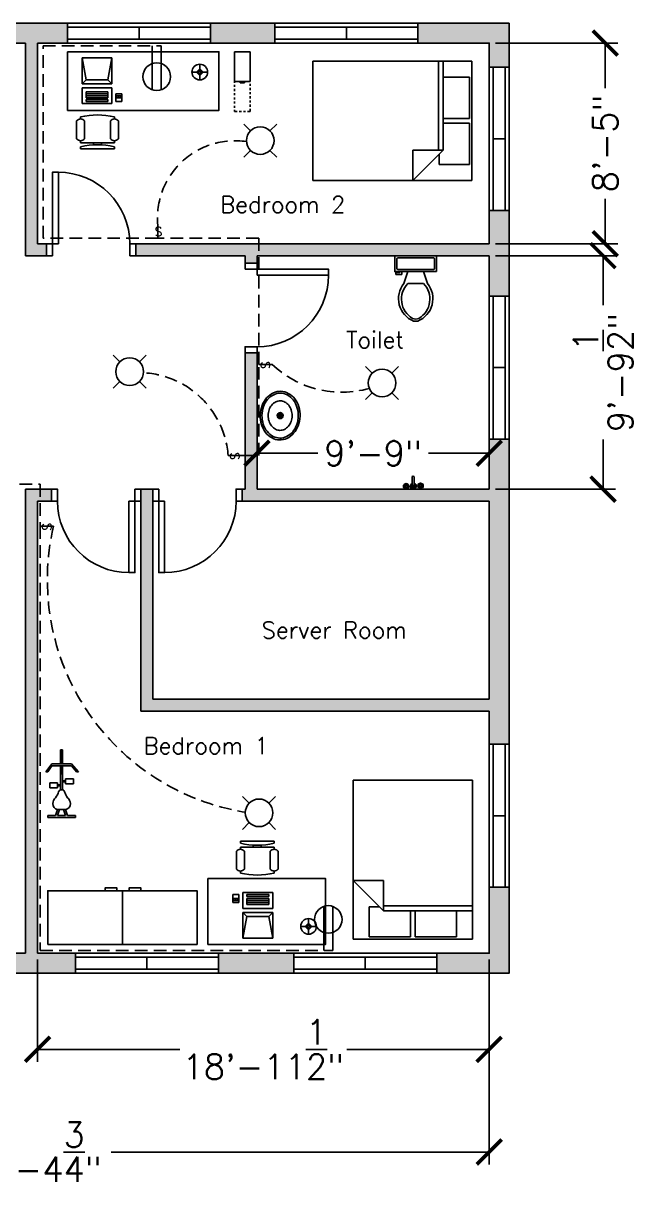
# Model space of a CAD drawing. Header units: inches. Extents: x 1316 to 2457, y 1792 to 2375.
# Drawn here: x 2150 to 2457, y 1792 to 2375 of the extents above; entities that cross this region are included whole.
import ezdxf

# ---------------------------------------------------------------- set-up
doc = ezdxf.new("R2010")
doc.units = ezdxf.units.IN
doc.linetypes.add('HIDDEN', pattern=[9.525, 6.35, -3.175])
for name, color, linetype in [('Blocks', 4, 'Continuous'), ('Dim', 11, 'Continuous'), ('Door', 6, 'Continuous'), ('Electrical', 50, 'Continuous'), ('Electrical Hidden', 110, 'HIDDEN'), ('Hatches', 3, 'Continuous'), ('Text', 40, 'Continuous'), ('Window', 30, 'Continuous')]:
    doc.layers.add(name, color=color, linetype=linetype)
doc.styles.get("Standard").update_dxf_attribs({"font": 'simplex.shx'})
doc.dimstyles.new('Dim', dxfattribs={"dimscale": 5, "dimtxt": 2.5, "dimasz": 2.5, "dimexe": 1.25, "dimexo": 0.625, "dimtad": 0, "dimlunit": 4, "dimtxsty": 'Standard', "dimblk": 'ARCHTICK', "dimcen": 2.5, "dimadec": 0, "dimazin": 0, "dimtfac": 1, "dimtmove": 0, "dimatfit": 3, "dimfxl": 1, "dimarcsym": 0})

# ---------------------------------------------------------------- blocks, each defined once
blk = doc.blocks.new('Door1')
at = {"layer": 'Door'}
for points in [[(-6, 6), (-3, 6), (-3, 42), (-6, 42)], [(-45, 0), (-42, 0), (-42, 6), (-45, 6)], [(-3, 0), (0, 0), (0, 6), (-3, 6)]]:
    blk.add_lwpolyline(points, close=True, dxfattribs=at)
blk.add_arc((-6, 6), 36, 90, 180, dxfattribs=at)
blk = doc.blocks.new('Window2')
at = {"layer": 'Window'}
for p, q in [((-72, 10), (0, 10)), ((-72, 0), (-72, 10)), ((-72, 8), (0, 8)), ((-36, 8), (-36, 2)), ((0, 10), (0, 0)), ((0, 2), (-72, 2)), ((0, 0), (-72, 0))]:
    blk.add_line(p, q, dxfattribs=at)
blk = doc.blocks.new('Faucet - Bathroom top')
for p, q in [((-4.107, 0.125), (-4.375, 0.125)), ((-3.75, 0.4788), (-3.75, 0.75)), ((-3.5, 0.482), (-3.5, 0.75)), ((-3.1461, 0.125), (-2.875, 0.125)), ((3.143, 0.125), (2.875, 0.125)), ((3.5, 0.4788), (3.5, 0.75)), ((3.75, 0.482), (3.75, 0.75)), ((4.1039, 0.125), (4.375, 0.125)), ((-4.1039, -0.125), (-4.375, -0.125)), ((-3.75, -0.4821), (-3.75, -0.75)), ((-3.5, -0.4789), (-3.5, -0.75)), ((-3.143, -0.125), (-2.875, -0.125)), ((-0.5, -0.8639), (-0.5, -4.5)), ((0.5, -4.5), (0.5, -0.8631)), ((3.1461, -0.125), (2.875, -0.125)), ((3.5, -0.4821), (3.5, -0.75)), ((3.75, -0.4789), (3.75, -0.75)), ((4.107, -0.125), (4.375, -0.125))]:
    blk.add_line(p, q)
for centre, radius in [((-3.625, 0), 1.375), ((-4.625, 0), 0.2795), ((-3.625, 0), 0.5), ((-3.625, 1), 0.2795), ((-2.625, 0), 0.2795), ((0, 0), 0.5), ((3.625, 0), 1.375), ((2.625, 0), 0.2795), ((3.625, 0), 0.5), ((3.625, 1), 0.2795), ((4.625, 0), 0.2795), ((-3.625, -1), 0.2795), ((3.625, -1), 0.2795)]:
    blk.add_circle(centre, radius)
for centre, radius, start, end in [((-3.625, 0), 1, 105.2407, 164.2093), ((-3.625, 0), 1, 16.44125, 74.07887), ((0, 0), 1.5, 289.6514, 250.3603), ((0, 0), 1, 300.3431, 239.7554), ((3.625, 0), 1, 106.12, 164.0884), ((3.625, 0), 1, 16.23422, 73.90469), ((-3.625, 0), 1, 196.2342, 253.9047), ((-3.625, 0), 1, 286.12, 344.0884), ((0, -4.5), 0.5, 180, 0), ((3.625, 0), 1, 196.4413, 254.0789), ((3.625, 0), 1, 285.2407, 344.2093)]:
    blk.add_arc(centre, radius, start, end)
blk = doc.blocks.new('Toilet - top')
for p, q in [((9.5, -6), (9.5, -2)), ((-10, -8.5), (-8, -8.5)), ((-10, -9.5), (-10, -8.5)), ((-7, -9.5), (-10, -9.5)), ((-8, -8.5), (-8, -8)), ((-7, -8), (-7, -9.5)), ((-4, -8), (-6, -14)), ((4, -8), (6, -14)), ((4, -14), (-4, -14))]:
    blk.add_line(p, q)
blk.add_lwpolyline([(10.5, -8), (10.5, 0), (-10.5, 0), (-10.5, -8)], close=True)
for points in [[(-9.5, -2), (-9.5, -6)], [(8.5, -1), (-8.5, -1)], [(-8.5, -7), (8.5, -7)]]:
    blk.add_lwpolyline(points)
for centre, radius, start, end in [((-8.62, -1.88), 0.884, 81.8699, 188.1301), ((8.62, -1.88), 0.884, 351.8699, 98.1301), ((-8.62, -6.12), 0.884, 171.8699, 278.1301), ((8.62, -6.12), 0.884, 261.8699, 8.1301), ((3.52, -21.58), 12.17, 141.46911, 247.97143), ((4.2, -21.82), 11.33, 136.36773, 238.94682), ((-3.52, -21.58), 12.17, 292.02843, 38.53071), ((-4.2, -21.82), 11.33, 301.05301, 43.63209), ((0, -27.88), 4, 245.73182, 294.26817), ((0, -29), 4, 254.86053, 285.13947)]:
    blk.add_arc(centre, radius, start, end)
blk = doc.blocks.new('Sink - Oval top')
for p, q in [((-1, 0), (1, 0)), ((0, 1), (0, -1))]:
    blk.add_line(p, q)
at = {"linetype": 'Continuous'}
for points in [[(-12.23, 0.39, 0.117634), (-11.46, -3.36, 0.104469), (-8.88, -6.8, 0.090016), (-5.08, -9.07, 0.08192), (-0.32, -10.02, 0.08192), (4.49, -9.38, 0.090016), (8.42, -7.36, 0.104469), (11.22, -4.09, 0.117634), (12.23, -0.39, 0.117634), (11.46, 3.36, 0.104469), (8.88, 6.8, 0.090016), (5.08, 9.07, 0.08192), (0.32, 10.02, 0.08192), (-4.49, 9.38, 0.090016), (-8.42, 7.36, 0.104469), (-11.22, 4.09, 0.117634)], [(-11.29, 0.16, 0.118622), (-10.52, -3.25, 0.104678), (-8.07, -6.36, 0.089562), (-4.54, -8.37, 0.081185), (-0.13, -9.15, 0.081185), (4.3, -8.49, 0.089562), (7.89, -6.58, 0.104678), (10.42, -3.55, 0.118622), (11.29, -0.16, 0.118622), (10.52, 3.25, 0.104678), (8.07, 6.36, 0.089562), (4.54, 8.37, 0.081185), (0.13, 9.15, 0.081185), (-4.3, 8.49, 0.089562), (-7.89, 6.58, 0.104678), (-10.42, 3.55, 0.118622)], [(-7.42, 0.08, 0.118283), (-6.91, -2.17, 0.104607), (-5.29, -4.21, 0.089718), (-2.97, -5.53, 0.081436), (-0.07, -6.04, 0.081436), (2.84, -5.59, 0.089718), (5.2, -4.33, 0.104607), (6.86, -2.32, 0.118283), (7.42, -0.08, 0.118283), (6.91, 2.17, 0.104607), (5.29, 4.21, 0.089718), (2.97, 5.53, 0.081436), (0.07, 6.04, 0.081436), (-2.84, 5.59, 0.089718), (-5.2, 4.33, 0.104607), (-6.86, 2.32, 0.118283)]]:
    blk.add_lwpolyline(points, format="xyb", close=True, dxfattribs=at)
for radius in [1.5, 1]:
    blk.add_circle((0, 0), radius)
blk = doc.blocks.new('Bed - Queen')
at = {"linetype": 'Continuous'}
for p, q in [((0, -80.00003), (0, 0)), ((0, 0), (59.99999, 0)), ((59.99999, 0), (59.99999, -80.00003)), ((7.99999, -1.2), (28.79998, -1.2)), ((7.99999, -14.4), (7.99999, -1.2)), ((28.79998, -1.2), (28.79998, -14.4)), ((31.19999, -1.2), (51.99999, -1.2)), ((31.19999, -14.4), (31.19999, -1.2)), ((51.99999, -1.2), (51.99999, -16.4)), ((0, -14.4), (44.8, -14.4)), ((44.8, -16.8), (0, -16.8)), ((59.99999, -29.6), (44.8, -14.4)), ((44.8, -14.4), (44.8, -29.6)), ((51.99999, -16.4), (46.79936, -16.4)), ((44.8, -29.6), (59.99999, -29.6)), ((59.99999, -80.00003), (0, -80.00003))]:
    blk.add_line(p, q, dxfattribs=at)
blk = doc.blocks.new('Computer Terminal')
at = {"linetype": 'Continuous'}
for p, q in [((-10, 11.5), (5, 11.5)), ((-8, 0.5), (-10, 11.5)), ((-10, -1.5), (-10, 11.5)), ((5, 11.5), (3, 0.5)), ((5, 11.5), (5, -1.5)), ((-10, -1.5), (-8, 0.5)), ((3, 0.5), (-8, 0.5)), ((3, 0.5), (5, -1.5)), ((5, -1.5), (-10, -1.5)), ((-10, -11.5), (-10, -3.5)), ((-10, -3.5), (5, -3.5)), ((-8, -5.5), (-8, -8.5)), ((3, -5.5), (-8, -5.5)), ((3, -8.5), (3, -5.5)), ((5, -3.5), (5, -11.5)), ((5, -11.5), (-10, -11.5)), ((3, -6.5), (-8, -6.5)), ((-8, -7.5), (3, -7.5)), ((-8, -8.5), (3, -8.5)), ((-8, -9.5), (-8, -10.5)), ((3, -9.5), (-8, -9.5)), ((-8, -10.5), (3, -10.5)), ((3, -10.5), (3, -9.5)), ((10, -6.5), (7, -6.5)), ((7, -6.5), (7, -10.5)), ((7, -10.5), (10, -10.5)), ((9.5, -7.5), (7.5, -7.5)), ((7.5, -7.5), (7.5, -8.5)), ((7.5, -8.5), (9.5, -8.5)), ((8.5, -7.5), (8.5, -8.5)), ((9.5, -8.5), (9.5, -7.5)), ((10, -10.5), (10, -6.5))]:
    blk.add_line(p, q, dxfattribs=at)
blk = doc.blocks.new('Exercise Bike')
at = {"linetype": 'Continuous'}
for p, q in [((-0.75, 10), (-0.75, 17)), ((-0.75, 17), (0.25, 17)), ((-0.5, 17), (-0.5, 9.9929)), ((-0.25, 10), (-0.25, 17)), ((0, 17), (0, 9.9929)), ((0.25, 17), (0.25, 10)), ((-5.25, 10), (-8.25, 6)), ((-8.25, 6), (-7.25, 6)), ((-7.25, 6), (-5.25, 9)), ((-0.75, 10), (-5.25, 10)), ((-5.25, 9), (4.75, 9)), ((4.75, 10), (-0.75, 10)), ((-0.75, 5), (-0.75, 9)), ((-0.5, 8.9396), (-0.5, 5)), ((-0.25, 5), (-0.25, 9)), ((0, 8.9396), (0, 5)), ((0.25, 9), (0.25, 5)), ((8.25, 6), (4.75, 10)), ((4.75, 9), (7.25, 6)), ((7.25, 6), (8.25, 6)), ((-6.25, -2), (-6.25, 0.5)), ((-2.25, 0.5), (-6.25, 0.5)), ((-2.25, -0.5), (-2.25, 0.5)), ((-0.75, -3.0635), (-0.75, 5)), ((-0.75, 5), (0.25, 5)), ((0.25, 5), (0.25, -3.0635)), ((0.25, 1.5), (1.75, 1.5)), ((0.25, 1), (1.75, 1)), ((1.75, 2.5), (5.75, 2.5)), ((1.75, 1.5), (1.75, 2.5)), ((1.75, 1.5), (1.75, 0)), ((1.75, 0), (5.75, 0)), ((5.75, 2.5), (5.75, 0)), ((-2.25, -2), (-6.25, -2)), ((-2.25, -0.5), (-0.75, -0.5)), ((-2.25, -1), (-2.25, -0.5)), ((-2.25, -1), (-2.25, -2)), ((-0.75, -1), (-2.25, -1)), ((-7.25, -16), (-7.25, -17)), ((-4.75, -16), (-7.25, -16)), ((-7.25, -17), (6.75, -17)), ((-3.25, -16), (-4.75, -16)), ((-2.25, -13), (-3.25, -16)), ((-2.25, -16), (-1.25, -13)), ((-2.25, -13), (1.75, -13)), ((1.75, -16), (-2.25, -16)), ((0.75, -13), (1.75, -16)), ((1.75, -13), (2.75, -16)), ((6.75, -16), (2.75, -16)), ((6.75, -17), (6.75, -16))]:
    blk.add_line(p, q, dxfattribs=at)
for centre, radius, start, end in [((-9.6692, -1.9154), 8.1889, 321.6175, 345.2525), ((-0.25, -4.625), 1.625, 22.61987, 157.3801), ((9.1691, -1.9154), 8.1889, 194.7476, 218.3825), ((0.1685, -10.5843), 4.9531, 133.6443, 173.2256), ((-1.7006, -10.0005), 3.0494, 179.9906, 259.6205), ((1.2006, -10.0005), 3.0494, 280.3795, 0.0093894), ((-0.6686, -10.5843), 4.9531, 6.774486, 46.35562)]:
    blk.add_arc(centre, radius, start, end, dxfattribs=at)
blk = doc.blocks.new('Chair - Desk')
at = {"linetype": 'Continuous'}
for p, q in [((-8.5, 0), (-8.5, -1)), ((-8.5, 0), (8.5, 0)), ((8.5, 0), (8.5, -1)), ((-10.5, -5), (-10.5, -14)), ((-8.5, -3), (-8.5, -4)), ((-8.5, -3), (8.5, -3)), ((-6.5, -14), (-6.5, -5)), ((-2, -3), (-2, -1.9355)), ((2, -1.9576), (2, -3)), ((6.5, -5), (6.5, -14)), ((8.5, -3), (8.5, -4)), ((10.5, -14), (10.5, -5)), ((-8.5, -15), (-8.5, -16)), ((8.5, -15), (8.5, -16))]:
    blk.add_line(p, q, dxfattribs=at)
for centre, radius, start, end in [((-8.5, -6.5), 2.5, 36.8699, 143.1301), ((0, 34.625), 36.625, 256.5803, 283.4197), ((8.5, -6.5), 2.5, 36.8699, 143.1301), ((-8.5, -12.5), 2.5, 216.8699, 323.1301), ((0, 19.625), 36.625, 256.5803, 283.4197), ((8.5, -12.5), 2.5, 216.8699, 323.1301)]:
    blk.add_arc(centre, radius, start, end, dxfattribs=at)
blk = doc.blocks.new('Lamp - Table')
at = {"linetype": 'Continuous'}
for p, q in [((-1, 0), (-7, 0)), ((0, 3), (-3, 0)), ((-3, 0), (0, -3)), ((0, 7), (0, 1)), ((3, 0), (0, 3)), ((0, -3), (3, 0)), ((1, 0), (7, 0)), ((0, -1), (0, -7))]:
    blk.add_line(p, q, dxfattribs=at)
for radius in [7, 1]:
    blk.add_circle((0, 0), radius, dxfattribs=at)
blk = doc.blocks.new('File Cabinet - Letter')
at = {"linetype": 'Continuous'}
for p, q in [((0, 0), (15, 0)), ((0, -28.5), (0, 0)), ((15, 0), (15, -28.5)), ((15, -28.5), (0, -28.5)), ((0, -29.5), (0, -28.5)), ((0, -33.5), (0, -31.5)), ((5.5, -28.5), (5.5, -29.5)), ((5.5, -29.5), (9.5, -29.5)), ((9.5, -29.5), (9.5, -28.5)), ((15, -30.5), (15, -32.5)), ((0, -37.5), (0, -35.5)), ((0, -41.5), (0, -39.5)), ((0, -45.5), (0, -43.5)), ((15, -34.5), (15, -36.5)), ((15, -38.5), (15, -40.5)), ((15, -42.5), (15, -44.5)), ((0, -49.5), (0, -47.5)), ((0, -53.5), (0, -51.5)), ((15, -46.5), (15, -48.5)), ((15, -50.5), (15, -52.5)), ((15, -54.5), (15, -57)), ((0, -57), (0, -55.5)), ((2.5, -57), (0, -57)), ((6.5, -57), (4.5, -57)), ((10.5, -57), (8.5, -57)), ((15, -57), (12.5, -57))]:
    blk.add_line(p, q, dxfattribs=at)
blk = doc.blocks.new('_ArchTick')
at = {"color": 0, "linetype": 'ByBlock', "const_width": 0.15}
blk.add_lwpolyline([(-0.5, -0.5), (0.5, 0.5)], dxfattribs=at)
blk = doc.blocks.new('*D28')
at = {"layer": 'Defpoints', "color": 0, "transparency": 16777216}
for p in [(1923.57, 1907.1), (2384.37, 1907.1), (2384.37, 1807.13)]:
    blk.add_point(p, dxfattribs=at)
at = {"layer": 'Dim', "color": 0, "lineweight": -2, "transparency": 16777216}
for p, q in [((1923.57, 1903.97), (1923.57, 1800.88)), ((2384.37, 1903.97), (2384.37, 1800.88)), ((1923.57, 1807.13), (2113.94, 1807.13)), ((2384.37, 1807.13), (2194, 1807.13))]:
    blk.add_line(p, q, dxfattribs=at)
at = {"layer": 'Dim', "color": 0, "lineweight": -2, "transparency": 16777216, "xscale": 12.5, "yscale": 12.5, "zscale": 12.5, "rotation": 180}
blk.add_blockref('_ArchTick', (1923.57, 1807.13), dxfattribs=at)
at = {"layer": 'Dim', "color": 0, "lineweight": -2, "transparency": 16777216, "xscale": 12.5, "yscale": 12.5, "zscale": 12.5}
blk.add_blockref('_ArchTick', (2384.37, 1807.13), dxfattribs=at)
at = {"layer": 'Dim', "color": 0, "transparency": 16777216, "insert": (2153.97, 1807.13), "char_height": 12.5, "attachment_point": 5}
blk.add_mtext('38\'-4{\\H1x;\\S3/4;}"', dxfattribs=at)
blk = doc.blocks.new('*D29')
at = {"layer": 'Defpoints', "color": 0, "transparency": 16777216}
for p in [(2384.37, 2158.66), (2267.47, 2140.62), (2384.37, 2140.62)]:
    blk.add_point(p, dxfattribs=at)
at = {"layer": 'Dim', "color": 0, "lineweight": -2, "transparency": 16777216}
for p, q in [((2267.47, 2143.74), (2267.47, 2164.91)), ((2384.37, 2143.74), (2384.37, 2164.91)), ((2267.47, 2158.66), (2298.09, 2158.66)), ((2384.37, 2158.66), (2353.75, 2158.66))]:
    blk.add_line(p, q, dxfattribs=at)
at = {"layer": 'Dim', "color": 0, "lineweight": -2, "transparency": 16777216, "xscale": 12.5, "yscale": 12.5, "zscale": 12.5, "rotation": 180}
blk.add_blockref('_ArchTick', (2267.47, 2158.66), dxfattribs=at)
at = {"layer": 'Dim', "color": 0, "lineweight": -2, "transparency": 16777216, "xscale": 12.5, "yscale": 12.5, "zscale": 12.5}
blk.add_blockref('_ArchTick', (2384.37, 2158.66), dxfattribs=at)
at = {"layer": 'Dim', "color": 0, "transparency": 16777216, "insert": (2325.92, 2158.66), "char_height": 12.5, "attachment_point": 5}
blk.add_mtext('9\'-9"', dxfattribs=at)
blk = doc.blocks.new('*D30')
at = {"layer": 'Defpoints', "color": 0, "transparency": 16777216}
for p in [(2156.97, 1907.1), (2384.37, 1907.1), (2384.37, 1858.77)]:
    blk.add_point(p, dxfattribs=at)
at = {"layer": 'Dim', "color": 0, "lineweight": -2, "transparency": 16777216}
for p, q in [((2156.97, 1903.97), (2156.97, 1852.52)), ((2384.37, 1903.97), (2384.37, 1852.52)), ((2156.97, 1858.77), (2228.56, 1858.77)), ((2384.37, 1858.77), (2312.78, 1858.77))]:
    blk.add_line(p, q, dxfattribs=at)
at = {"layer": 'Dim', "color": 0, "lineweight": -2, "transparency": 16777216, "xscale": 12.5, "yscale": 12.5, "zscale": 12.5, "rotation": 180}
blk.add_blockref('_ArchTick', (2156.97, 1858.77), dxfattribs=at)
at = {"layer": 'Dim', "color": 0, "lineweight": -2, "transparency": 16777216, "xscale": 12.5, "yscale": 12.5, "zscale": 12.5}
blk.add_blockref('_ArchTick', (2384.37, 1858.77), dxfattribs=at)
at = {"layer": 'Dim', "color": 0, "transparency": 16777216, "insert": (2270.67, 1858.77), "char_height": 12.5, "attachment_point": 5}
blk.add_mtext('18\'-11{\\H1x;\\S1/2;}"', dxfattribs=at)
blk = doc.blocks.new('*D31')
at = {"layer": 'Defpoints', "color": 0, "transparency": 16777216}
for p in [(2384.37, 2365.02), (2384.37, 2264.03), (2442.84, 2264.03)]:
    blk.add_point(p, dxfattribs=at)
at = {"layer": 'Dim', "color": 0, "lineweight": -2, "transparency": 16777216}
for p, q in [((2387.49, 2365.02), (2449.09, 2365.02)), ((2442.84, 2365.02), (2442.84, 2342.35)), ((2442.84, 2264.03), (2442.84, 2286.69)), ((2387.49, 2264.03), (2449.09, 2264.03))]:
    blk.add_line(p, q, dxfattribs=at)
at = {"layer": 'Dim', "color": 0, "lineweight": -2, "transparency": 16777216, "xscale": 12.5, "yscale": 12.5, "zscale": 12.5}
for p, rotation in [((2442.84, 2365.02), 90), ((2442.84, 2264.03), 270)]:
    blk.add_blockref('_ArchTick', p, dxfattribs=dict(at, rotation=rotation))
at = {"layer": 'Dim', "color": 0, "transparency": 16777216, "insert": (2442.84, 2314.52), "char_height": 12.5, "attachment_point": 5, "rotation": 90}
blk.add_mtext('8\'-5"', dxfattribs=at)
blk = doc.blocks.new('*D32')
at = {"layer": 'Defpoints', "color": 0, "transparency": 16777216}
for p in [(2384.37, 2258.03), (2384.37, 2140.62), (2441.71, 2140.62)]:
    blk.add_point(p, dxfattribs=at)
at = {"layer": 'Dim', "color": 0, "lineweight": -2, "transparency": 16777216}
for p, q in [((2387.49, 2258.03), (2447.96, 2258.03)), ((2441.71, 2258.03), (2441.71, 2233.1)), ((2441.71, 2140.62), (2441.71, 2165.54)), ((2387.49, 2140.62), (2447.96, 2140.62))]:
    blk.add_line(p, q, dxfattribs=at)
at = {"layer": 'Dim', "color": 0, "lineweight": -2, "transparency": 16777216, "xscale": 12.5, "yscale": 12.5, "zscale": 12.5}
for p, rotation in [((2441.71, 2258.03), 90), ((2441.71, 2140.62), 270)]:
    blk.add_blockref('_ArchTick', p, dxfattribs=dict(at, rotation=rotation))
at = {"layer": 'Dim', "color": 0, "transparency": 16777216, "insert": (2441.71, 2199.32), "char_height": 12.5, "attachment_point": 5, "rotation": 90}
blk.add_mtext('9\'-9{\\H1x;\\S1/2;}"', dxfattribs=at)
blk = doc.blocks.new('*U44')
at = {"layer": 'Electrical'}
blk.add_line((-1.69, -1.69), (1.69, 1.69), dxfattribs=at)
blk = doc.blocks.new('*U45')
at = {"layer": 'Electrical', "color": 0, "linetype": 'ByBlock', "lineweight": -2, "transparency": 16777216}
for p, rotation in [((1250.7, 1285.81), 90.00000000000001), ((1250.7, 1272.6), 180), ((1263.9, 1272.6), 270.0000000000001)]:
    blk.add_blockref('*U44', p, dxfattribs=dict(at, rotation=rotation))
blk.add_blockref('*U44', (1263.9, 1285.81), dxfattribs=at)
blk = doc.blocks.new('*U46')
at = {"layer": 'Electrical'}
blk.add_line((-1.69, -1.69), (1.69, 1.69), dxfattribs=at)
blk = doc.blocks.new('*U47')
at = {"layer": 'Electrical', "color": 0, "linetype": 'ByBlock', "lineweight": -2, "transparency": 16777216}
for p, rotation in [((1250.7, 1285.81), 90.00000000000001), ((1250.7, 1272.6), 180), ((1263.9, 1272.6), 270.0000000000001)]:
    blk.add_blockref('*U46', p, dxfattribs=dict(at, rotation=rotation))
blk.add_blockref('*U46', (1263.9, 1285.81), dxfattribs=at)
blk = doc.blocks.new('*U48')
at = {"layer": 'Electrical'}
blk.add_line((-1.69, -1.69), (1.69, 1.69), dxfattribs=at)
blk = doc.blocks.new('*U49')
at = {"layer": 'Electrical', "color": 0, "linetype": 'ByBlock', "lineweight": -2, "transparency": 16777216}
for p, rotation in [((1250.7, 1285.81), 90.00000000000001), ((1250.7, 1272.6), 180), ((1263.9, 1272.6), 270.0000000000001)]:
    blk.add_blockref('*U48', p, dxfattribs=dict(at, rotation=rotation))
blk.add_blockref('*U48', (1263.9, 1285.81), dxfattribs=at)
blk = doc.blocks.new('*U50')
at = {"layer": 'Electrical'}
blk.add_line((-1.69, -1.69), (1.69, 1.69), dxfattribs=at)
blk = doc.blocks.new('*U51')
at = {"layer": 'Electrical', "color": 0, "linetype": 'ByBlock', "lineweight": -2, "transparency": 16777216}
for p, rotation in [((1250.7, 1285.81), 90.00000000000001), ((1250.7, 1272.6), 180), ((1263.9, 1272.6), 270.0000000000001)]:
    blk.add_blockref('*U50', p, dxfattribs=dict(at, rotation=rotation))
blk.add_blockref('*U50', (1263.9, 1285.81), dxfattribs=at)

msp = doc.modelspace()

# ---------------------------------------------------------------- hatches: boundary and pattern name
at = {"layer": 'Hatches'}
h = msp.add_hatch(color=256, dxfattribs=at)
h.dxf.hatch_style = 1
h.paths.add_polyline_path([(1940.849, 2375.017), (1913.569, 2375.017), (1913.569, 2344.95), (1923.569, 2344.95), (1923.569, 2365.017), (1940.849, 2365.017)])
h.paths.add_polyline_path([(2084.026, 2375.017), (2012.849, 2375.017), (2012.849, 2365.017), (2025.566, 2365.017), (2087.249, 2365.017, -0.0278424), (2087.026, 2369.017), (2084.026, 2369.017)])
h.paths.add_polyline_path([(2172.122, 2375.017), (2129.026, 2375.017), (2129.026, 2369.017), (2126.026, 2369.017), (2126.026, 2365.017), (2150.969, 2365.017), (2150.969, 2258.026), (2161.447, 2258.026), (2161.447, 2264.026), (2156.969, 2264.026), (2156.969, 2365.017), (2172.122, 2365.017)])
h.paths.add_polyline_path([(2276.518, 2375.017), (2244.122, 2375.017), (2244.122, 2365.017), (2276.518, 2365.017)])
h.paths.add_polyline_path([(2394.369, 2375.017), (2348.518, 2375.017), (2348.518, 2365.017), (2384.369, 2365.017), (2384.369, 2352.822), (2394.369, 2352.822)])
h.paths.add_polyline_path([(2394.369, 2280.822), (2384.369, 2280.822), (2384.369, 2264.026), (2227.89, 2264.026), (2221.89, 2264.026), (2206.447, 2264.026), (2206.447, 2258.026), (2261.473, 2258.026), (2261.473, 2254.21), (2267.473, 2254.21), (2267.473, 2258.026), (2384.369, 2258.026), (2384.369, 2237.733), (2394.369, 2237.733)])
h.paths.add_polyline_path([(1923.569, 2272.95), (1913.569, 2272.95), (1913.569, 2236.726), (1923.569, 2236.726)])
h.paths.add_polyline_path([(1923.569, 2164.726), (1913.569, 2164.726), (1913.569, 2127.752), (1919.569, 2127.752), (1919.569, 2124.752), (1923.569, 2124.752)])
h.paths.add_polyline_path([(2176.05, 1907.097), (2156.969, 1907.097), (2156.969, 2134.617), (2163.971, 2134.617), (2163.971, 2140.617), (2150.969, 2140.617), (2150.969, 1907.097), (2118.473, 1907.097), (2118.473, 1897.097), (2176.05, 1897.097)])
h.paths.add_polyline_path([(2394.369, 2044.937), (2384.369, 2044.937), (2384.369, 2012.311), (2394.369, 2012.311)])
h.paths.add_polyline_path([(2394.369, 1940.311), (2384.369, 1940.311), (2384.369, 1907.097), (2358.012, 1907.097), (2358.012, 1897.097), (2394.369, 1897.097)])
h.paths.add_polyline_path([(2286.012, 1907.097), (2248.05, 1907.097), (2248.05, 1897.097), (2286.012, 1897.097)])
h.paths.add_polyline_path([(1923.569, 2085.975, -0.0278424), (1919.569, 2085.752), (1919.569, 2082.752), (1913.569, 2082.752), (1913.569, 2038.828), (1923.569, 2038.828)])
h.paths.add_polyline_path([(1923.569, 1966.828), (1913.569, 1966.828), (1913.569, 1897.097), (1935.323, 1897.097), (1935.323, 1907.097), (1923.569, 1907.097)])
h.paths.add_polyline_path([(2046.473, 1907.097), (2007.323, 1907.097), (2007.323, 1897.097), (2046.473, 1897.097)])
h.paths.add_polyline_path([(2214.971, 2134.617), (2214.971, 2140.617), (2208.971, 2140.617), (2208.971, 2134.617)])
h.paths.add_polyline_path([(2259.971, 2140.617), (2259.971, 2134.617), (2384.369, 2134.617), (2384.369, 2116.937), (2394.369, 2116.937), (2394.369, 2165.733), (2384.369, 2165.733), (2384.369, 2140.617), (2267.473, 2140.617), (2267.473, 2209.21), (2261.473, 2209.21), (2261.473, 2140.617)])
h = msp.add_hatch(color=256, dxfattribs=at)
h.dxf.hatch_style = 1
h.paths.add_polyline_path([(2394.369, 2165.733), (2384.369, 2165.733), (2384.369, 2140.617), (2267.473, 2140.617), (2267.473, 2209.21), (2261.473, 2209.21), (2261.473, 2140.617), (2259.971, 2140.617), (2259.971, 2134.617), (2384.369, 2134.617), (2384.369, 2034.925), (2214.971, 2034.925), (2214.971, 2134.617), (2214.971, 2140.617), (2208.971, 2140.617), (2208.971, 2134.617), (2208.971, 2128.617), (2208.971, 2028.925), (2384.369, 2028.925), (2384.369, 2012.311), (2394.369, 2012.311)])
h = msp.add_hatch(color=256, dxfattribs=at)
h.dxf.hatch_style = 1
h.paths.add_polyline_path([(2384.369, 2034.925), (2214.971, 2034.925), (2214.971, 2134.617), (2214.971, 2140.617), (2208.971, 2140.617), (2208.971, 2134.617), (2208.971, 2128.617), (2208.971, 2028.925), (2384.369, 2028.925)])

# ---------------------------------------------------------------- linework, layer by layer
for p, q in [((2150.969, 2258.026), (2150.969, 2365.017)), ((2156.969, 2264.026), (2156.969, 2365.017)), ((2221.89, 2365.017), (2227.89, 2365.017)), ((2167.447, 2264.026), (2156.969, 2264.026)), ((2221.89, 2264.026), (2203.447, 2264.026)), ((2221.89, 2264.026), (2227.89, 2264.026)), ((2384.369, 2264.026), (2227.89, 2264.026)), ((2164.447, 2258.026), (2150.969, 2258.026)), ((2261.473, 2258.026), (2203.447, 2258.026)), ((2261.473, 2251.21), (2261.473, 2258.026)), ((2384.369, 2258.026), (2267.473, 2258.026)), ((2267.473, 2248.21), (2267.473, 2258.026)), ((2261.473, 2140.617), (2261.473, 2212.21)), ((2267.473, 2140.617), (2267.473, 2212.21)), ((2150.969, 2140.617), (2150.969, 1907.097)), ((2166.971, 2140.617), (2150.969, 2140.617)), ((2217.971, 2140.617), (2205.971, 2140.617)), ((2261.473, 2140.617), (2256.971, 2140.617)), ((2384.369, 2140.617), (2267.473, 2140.617)), ((2156.969, 2134.617), (2156.969, 1907.097)), ((2166.971, 2134.617), (2156.969, 2134.617)), ((2208.971, 2134.617), (2205.971, 2134.617)), ((2208.971, 2134.617), (2208.971, 2128.617)), ((2220.971, 2134.617), (2214.971, 2134.617)), ((2214.971, 2134.617), (2214.971, 2034.925)), ((2384.369, 2134.617), (2256.971, 2134.617)), ((2208.971, 2028.925), (2208.971, 2128.617)), ((2223.627, 2034.925), (2214.971, 2034.925)), ((2214.971, 2034.925), (2384.369, 2034.925)), ((2384.369, 2028.925), (2208.971, 2028.925))]:
    msp.add_line(p, q)
for points in [[(2126.026, 2375.017), (2394.369, 2375.017), (2394.369, 1897.097), (1913.569, 1897.097), (1913.569, 2085.752)], [(2123.026, 2365.017), (2150.969, 2365.017)], [(2156.969, 2365.017), (2221.89, 2365.017)], [(2227.89, 2365.017), (2384.369, 2365.017), (2384.369, 2264.026)], [(2384.369, 2258.026), (2384.369, 2140.617)], [(2384.369, 2134.617), (2384.369, 2034.925)], [(2150.969, 1907.097), (1923.569, 1907.097), (1923.569, 2085.975)], [(2384.369, 2028.925), (2384.369, 1907.097), (2156.969, 1907.097)]]:
    msp.add_lwpolyline(points)
at = {"layer": 'Blocks'}
for p, q in [((2199.678, 1938.583), (2162.086, 1938.583)), ((2199.678, 1938.583), (2199.678, 1911.572)), ((2237.27, 1938.583), (2199.678, 1938.583))]:
    msp.add_line(p, q, dxfattribs=at)
for points in [[(2172.122, 2360.602), (2248.325, 2360.602), (2248.325, 2331.152), (2172.122, 2331.152)], [(2242.765, 1944.66), (2301.962, 1944.66), (2301.962, 1911.572), (2242.765, 1911.572)], [(2162.086, 1911.572), (2162.086, 1938.583), (2237.27, 1938.583), (2237.27, 1911.572)], [(2190.984, 1938.583), (2190.984, 1940.008), (2196.909, 1940.008), (2196.909, 1938.583)], [(2203.091, 1938.583), (2203.091, 1940.008), (2209.017, 1940.008), (2209.017, 1938.583)]]:
    msp.add_lwpolyline(points, close=True, dxfattribs=at)
at = {"layer": 'Electrical'}
for p, q in [((2214.729, 2354.655), (2214.729, 2363.653)), ((2219.23, 2363.653), (2219.23, 2354.655)), ((2214.729, 2354.655), (2214.729, 2341.522)), ((2219.23, 2354.271), (2219.23, 2341.522)), ((2217.513, 2273.465), (2217.513, 2266.782)), ((2275.069, 2203.367), (2268.386, 2203.367)), ((2259.634, 2157.597), (2252.951, 2157.597)), ((2165.029, 2121.999), (2158.346, 2121.999)), ((2301.106, 1917.94), (2301.106, 1930.689)), ((2305.606, 1917.557), (2305.606, 1930.689)), ((2301.106, 1908.558), (2301.106, 1917.557)), ((2305.606, 1917.557), (2305.606, 1908.558))]:
    msp.add_line(p, q, dxfattribs=at)
for centre in [(2216.98, 2348.088), (2269.096, 2315.933), (2203.343, 2199.691), (2330.425, 2194.005), (2268.491, 1977.754), (2303.356, 1924.123)]:
    msp.add_circle(centre, 6.941, dxfattribs=at)
at = {"layer": 'Electrical Hidden'}
for p, q in [((2159.728, 2266.782), (2159.728, 2363.653)), ((2159.728, 2363.653), (2219.23, 2363.653)), ((2217.513, 2266.782), (2159.728, 2266.782)), ((2268.386, 2266.782), (2217.513, 2266.782)), ((2268.386, 2203.367), (2268.386, 2266.782)), ((2268.386, 2157.597), (2268.386, 2203.367)), ((2259.634, 2157.597), (2268.386, 2157.597)), ((2147.918, 2143.064), (2158.346, 2143.064)), ((2158.346, 2143.064), (2158.346, 2121.999)), ((2158.346, 2121.999), (2158.346, 1908.558)), ((2158.346, 1908.558), (2305.606, 1908.558))]:
    msp.add_line(p, q, dxfattribs=at)
for centre, radius, start, end in [((2256.27, 2276.962), 38.914, 81.273031, 185.154822), ((2310.163, 2240.312), 50.957, 226.472308, 285.802621), ((2207.903, 2154.026), 45.189, 4.532837, 87.007264), ((2280.266, 2094.966), 118.364, 166.797812, 260.90652)]:
    msp.add_arc(centre, radius, start, end, dxfattribs=at)

# ---------------------------------------------------------------- block references
at = {"layer": 'Blocks'}
for name, p in [('Computer Terminal', (2189.379, 2346.037)), ('Toilet - top', (2347.365, 2258.026)), ('Exercise Bike', (2169.336, 1992.378)), ('Chair - Desk', (2267.604, 1963.441))]:
    msp.add_blockref(name, p, dxfattribs=at)
for name, p, xscale, yscale, zscale in [('File Cabinet - Letter', (2256.169, 2360.602), 0.5263157894736842, 0.5263157894736842, 0.5263157894736842), ('Lamp - Table', (2238.659, 2350.413), 0.5644647018834706, 0.5644647018834706, 0.5644647018834706), ('Lamp - Table', (2293.443, 1920.642), 0.5644647018834706, 0.5644647018834706, 0.5644647018834706)]:
    msp.add_blockref(name, p, dxfattribs=dict(at, xscale=xscale, yscale=yscale, zscale=zscale))
for name, p, rotation in [('Bed - Queen', (2375.59, 2355.902), 270), ('Chair - Desk', (2187.163, 2311.847), 180), ('Sink - Oval top', (2279.112, 2177.579), 90), ('Faucet - Bathroom top', (2346.18, 2142.117), 181.8685409229194), ('Bed - Queen', (2375.956, 1914.141), 180), ('Computer Terminal', (2265.366, 1926.127), 180)]:
    msp.add_blockref(name, p, dxfattribs=dict(at, rotation=rotation))
at = {"layer": 'Electrical'}
for name, p in [('*U47', (1011.798, 1036.727)), ('*U45', (946.045, 920.485)), ('*U49', (1073.126, 914.799)), ('*U51', (1011.193, 698.548))]:
    msp.add_blockref(name, p, dxfattribs=at)
at = {"layer": 'Window'}
for p in [(2244.122, 2365.017), (2348.518, 2365.017), (2248.05, 1897.097), (2358.012, 1897.097)]:
    msp.add_blockref('Window2', p, dxfattribs=at)
for name, p, rotation in [('Window2', (2394.369, 2352.822), 90), ('Window2', (2394.369, 2237.733), 90), ('Door1', (2214.971, 2140.617), 180), ('Window2', (2394.369, 2012.311), 90)]:
    msp.add_blockref(name, p, dxfattribs=dict(at, rotation=rotation))
at = {"layer": 'Window', "xscale": -1}
msp.add_blockref('Door1', (2161.447, 2258.026), dxfattribs=at)
for p, rotation in [((2261.473, 2254.21), 270), ((2208.971, 2140.617), 180)]:
    msp.add_blockref('Door1', p, dxfattribs=dict(at, rotation=rotation))

# ---------------------------------------------------------------- texts
at = {"layer": 'Electrical', "insert": (2215.961, 2272.406), "char_height": 4.5, "attachment_point": 1}
msp.add_mtext_dynamic_manual_height_columns('S', width=20.45404, gutter_width=12.5, heights=[0], dxfattribs=at)
at = {"layer": 'Electrical', "char_height": 4.5, "attachment_point": 1, "rotation": 270}
for insert in [(2274.01, 2204.918), (2258.575, 2159.149), (2163.97, 2123.55)]:
    msp.add_mtext_dynamic_manual_height_columns('S', width=20.45404, gutter_width=12.5, heights=[0], dxfattribs=dict(at, insert=insert))
at = {"layer": 'Text', "char_height": 8.4, "attachment_point": 1}
for s, insert in [('Bedroom 2', (2248.922, 2287.924)), ('Toilet', (2312.317, 2219.889)), ('Server Room', (2269.785, 2073.883)), ('Bedroom 1', (2210.354, 2015.7))]:
    msp.add_mtext_dynamic_manual_height_columns(s, width=128.15843, gutter_width=12.5, heights=[0], dxfattribs=dict(at, insert=insert))

# ---------------------------------------------------------------- dimensions: what is measured, and where the dimension line sits
at = {"layer": 'Dim'}
for base, p1, p2, picture, middle in [((2442.842, 2264.026), (2384.369, 2365.017), (2384.369, 2264.026), '*D31', (2442.842, 2314.522)), ((2441.706, 2140.617), (2384.369, 2258.026), (2384.369, 2140.617), '*D32', (2441.706, 2199.322))]:
    dim = msp.add_linear_dim(base=base, p1=p1, p2=p2, angle=90, dimstyle='Dim', dxfattribs=at)
    dim.commit()
    dim.dimension.update_dxf_attribs({"geometry": picture, "text_midpoint": middle})
dim = msp.add_linear_dim(base=(2384.369, 2158.664), p1=(2267.473, 2140.617), p2=(2384.369, 2140.617), dimstyle='Dim', dxfattribs=at)
dim.commit()
dim.dimension.update_dxf_attribs({"geometry": '*D29', "text_midpoint": (2325.921, 2158.664)})
for base, p1, picture, middle in [((2384.369, 1807.13), (1923.569, 1907.097), '*D28', (2153.969, 1807.13)), ((2384.369, 1858.768), (2156.969, 1907.097), '*D30', (2270.669, 1858.768))]:
    dim = msp.add_linear_dim(base=base, p1=p1, p2=(2384.369, 1907.097), dimstyle='Dim', dxfattribs=at)
    dim.commit()
    dim.dimension.update_dxf_attribs({"geometry": picture, "text_midpoint": middle, "dimtype": 160})

doc.saveas('drawing.dxf')
